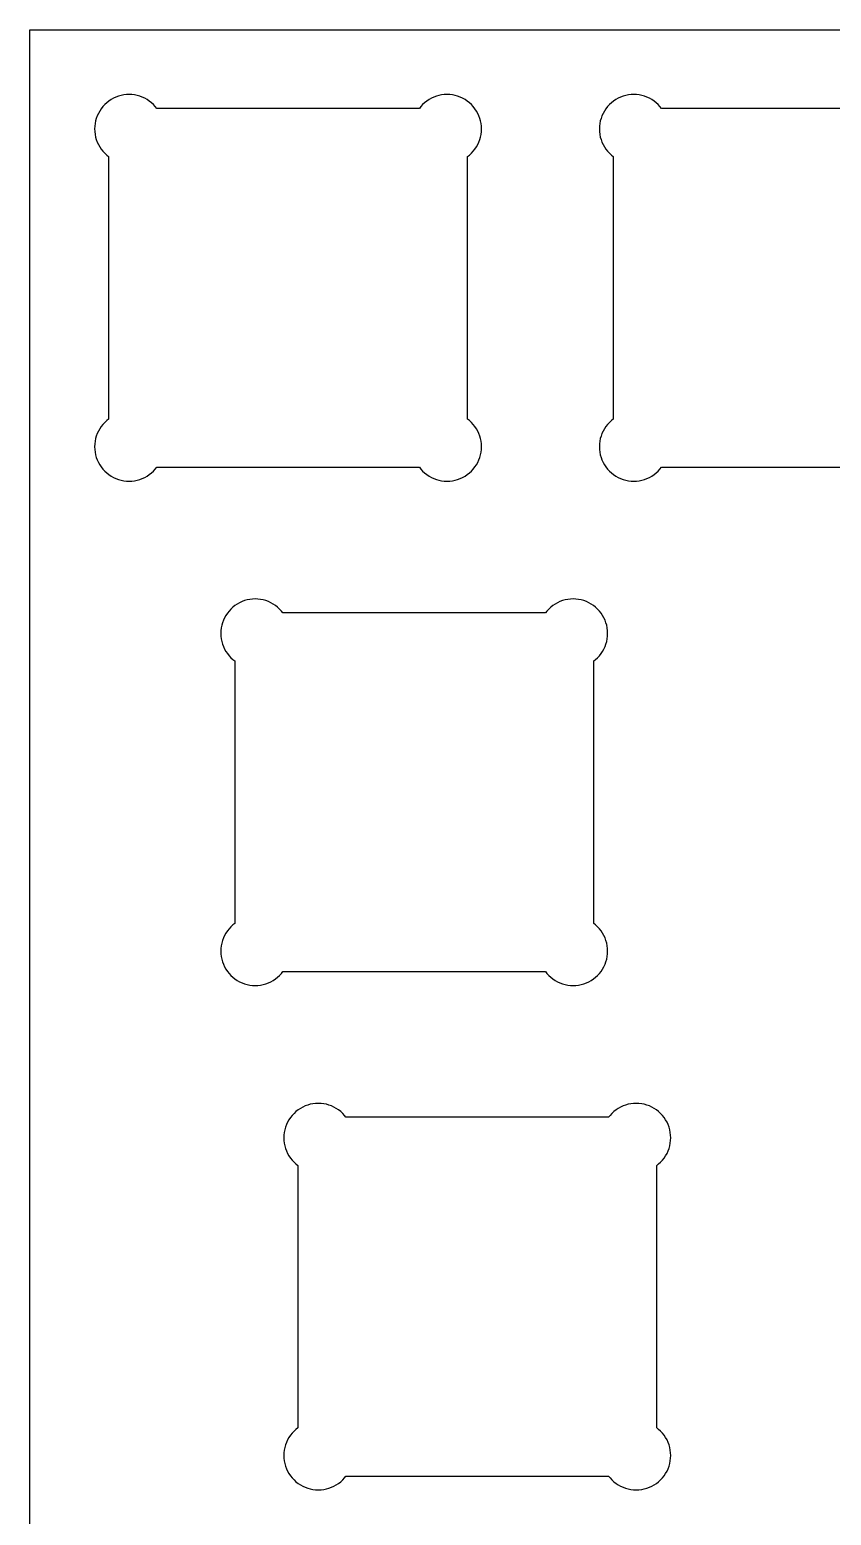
# Model space of a CAD drawing. Extents: x 0 to 286, y 0 to 96.
# Drawn here: x 0 to 30.3, y 39.8 to 95.9 of the extents above; entities that cross this region are included whole.
import ezdxf

# ---------------------------------------------------------------- set-up
doc = ezdxf.new("R2010")
doc.units = 0
doc.layers.get('0').update_dxf_attribs({"linetype": 'CONTINUOUS'})

msp = doc.modelspace()

# ---------------------------------------------------------------- linework, layer by layer
at = {"color": 0}
for p, q in [((0.01929, 95.9362), (286.218, 95.9362)), ((0.01929, 0.23702), (0.01929, 95.9362)), ((2.9242, 93.176), (2.84841, 93.1072)), ((3.00412, 93.2381), (2.9242, 93.176)), ((3.08956, 93.296), (3.00412, 93.2381)), ((3.17776, 93.3457), (3.08956, 93.296)), ((3.27146, 93.3884), (3.17776, 93.3457)), ((3.36655, 93.424), (3.27146, 93.3884)), ((3.46439, 93.4515), (3.36655, 93.424)), ((3.565, 93.4724), (3.46439, 93.4515)), ((3.66557, 93.4833), (3.565, 93.4724)), ((3.76756, 93.4875), (3.66557, 93.4833)), ((3.86955, 93.4833), (3.76756, 93.4875)), ((3.9715, 93.4724), (3.86955, 93.4833)), ((4.07211, 93.4515), (3.9715, 93.4724)), ((4.16994, 93.424), (4.07211, 93.4515)), ((4.26642, 93.3884), (4.16994, 93.424)), ((4.35875, 93.3457), (4.26642, 93.3884)), ((4.44832, 93.296), (4.35875, 93.3457)), ((4.53238, 93.2381), (4.44832, 93.296)), ((4.61229, 93.176), (4.53238, 93.2381)), ((4.6881, 93.1072), (4.61229, 93.176)), ((14.9242, 93.176), (14.8483, 93.1072)), ((15.0041, 93.2381), (14.9242, 93.176)), ((15.0895, 93.296), (15.0041, 93.2381)), ((15.1777, 93.3457), (15.0895, 93.296)), ((15.2714, 93.3884), (15.1777, 93.3457)), ((15.3665, 93.424), (15.2714, 93.3884)), ((15.4643, 93.4515), (15.3665, 93.424)), ((15.5649, 93.4724), (15.4643, 93.4515)), ((15.6656, 93.4833), (15.5649, 93.4724)), ((15.7675, 93.4875), (15.6656, 93.4833)), ((15.8695, 93.4833), (15.7675, 93.4875)), ((15.9714, 93.4724), (15.8695, 93.4833)), ((16.0721, 93.4515), (15.9714, 93.4724)), ((16.1699, 93.424), (16.0721, 93.4515)), ((16.2664, 93.3884), (16.1699, 93.424)), ((16.3587, 93.3457), (16.2664, 93.3884)), ((16.4483, 93.296), (16.3587, 93.3457)), ((16.5323, 93.2381), (16.4483, 93.296)), ((16.6122, 93.176), (16.5323, 93.2381)), ((16.688, 93.1072), (16.6122, 93.176)), ((21.9742, 93.176), (21.8984, 93.1072)), ((22.0541, 93.2381), (21.9742, 93.176)), ((22.1396, 93.296), (22.0541, 93.2381)), ((22.2278, 93.3457), (22.1396, 93.296)), ((22.3214, 93.3884), (22.2278, 93.3457)), ((22.4166, 93.424), (22.3214, 93.3884)), ((22.5144, 93.4515), (22.4166, 93.424)), ((22.615, 93.4724), (22.5144, 93.4515)), ((22.7156, 93.4833), (22.615, 93.4724)), ((22.8176, 93.4875), (22.7156, 93.4833)), ((22.9196, 93.4833), (22.8176, 93.4875)), ((23.0215, 93.4724), (22.9196, 93.4833)), ((23.1221, 93.4515), (23.0215, 93.4724)), ((23.2199, 93.424), (23.1221, 93.4515)), ((23.3164, 93.3884), (23.2199, 93.424)), ((23.4087, 93.3457), (23.3164, 93.3884)), ((23.4983, 93.296), (23.4087, 93.3457)), ((23.5824, 93.2381), (23.4983, 93.296)), ((23.6623, 93.176), (23.5824, 93.2381)), ((23.7381, 93.1072), (23.6623, 93.176)), ((2.53146, 92.589), (2.5039, 92.4913)), ((2.56728, 92.6842), (2.53146, 92.589)), ((2.61001, 92.7777), (2.56728, 92.6842)), ((2.65961, 92.8659), (2.61001, 92.7777)), ((2.71749, 92.9513), (2.65961, 92.8659)), ((2.7795, 93.0314), (2.71749, 92.9513)), ((2.84841, 93.1072), (2.7795, 93.0314)), ((4.757, 93.0314), (4.6881, 93.1072)), ((4.81072, 92.9626), (4.757, 93.0314)), ((14.7257, 92.9626), (4.81072, 92.9626)), ((14.7794, 93.0314), (14.7257, 92.9626)), ((14.8483, 93.1072), (14.7794, 93.0314)), ((16.7569, 93.0314), (16.688, 93.1072)), ((16.8203, 92.9513), (16.7569, 93.0314)), ((16.8768, 92.8659), (16.8203, 92.9513)), ((16.9265, 92.7777), (16.8768, 92.8659)), ((16.9692, 92.6842), (16.9265, 92.7777)), ((17.005, 92.589), (16.9692, 92.6842)), ((17.0326, 92.4913), (17.005, 92.589)), ((21.5815, 92.589), (21.5539, 92.4913)), ((21.6173, 92.6842), (21.5815, 92.589)), ((21.66, 92.7777), (21.6173, 92.6842)), ((21.7096, 92.8659), (21.66, 92.7777)), ((21.7675, 92.9513), (21.7096, 92.8659)), ((21.8295, 93.0314), (21.7675, 92.9513)), ((21.8984, 93.1072), (21.8295, 93.0314)), ((23.807, 93.0314), (23.7381, 93.1072)), ((23.8607, 92.9626), (23.807, 93.0314)), ((33.7757, 92.9626), (23.8607, 92.9626)), ((2.4722, 92.2898), (2.46807, 92.1879)), ((2.46807, 92.1879), (2.4722, 92.0859)), ((2.48322, 92.3907), (2.4722, 92.2898)), ((2.4722, 92.0859), (2.48322, 91.984)), ((2.5039, 92.4913), (2.48322, 92.3907)), ((17.0518, 92.3907), (17.0326, 92.4913)), ((17.0642, 92.2898), (17.0518, 92.3907)), ((17.0518, 91.984), (17.0642, 92.0859)), ((17.0684, 92.1879), (17.0642, 92.2898)), ((17.0642, 92.0859), (17.0684, 92.1879)), ((21.5222, 92.2898), (21.5181, 92.1879)), ((21.5181, 92.1879), (21.5222, 92.0859)), ((21.5332, 92.3907), (21.5222, 92.2898)), ((21.5222, 92.0859), (21.5332, 91.984)), ((21.5539, 92.4913), (21.5332, 92.3907)), ((2.48322, 91.984), (2.5039, 91.8834)), ((2.5039, 91.8834), (2.53146, 91.7857)), ((2.53146, 91.7857), (2.56728, 91.6891)), ((2.56728, 91.6891), (2.61001, 91.597)), ((2.61001, 91.597), (2.65961, 91.5074)), ((2.65961, 91.5074), (2.71749, 91.4231)), ((16.8203, 91.4231), (16.8768, 91.5074)), ((16.8768, 91.5074), (16.9265, 91.597)), ((16.9265, 91.597), (16.9692, 91.6891)), ((16.9692, 91.6891), (17.005, 91.7857)), ((17.005, 91.7857), (17.0326, 91.8834)), ((17.0326, 91.8834), (17.0518, 91.984)), ((21.5332, 91.984), (21.5539, 91.8834)), ((21.5539, 91.8834), (21.5815, 91.7857)), ((21.5815, 91.7857), (21.6173, 91.6891)), ((21.6173, 91.6891), (21.66, 91.597)), ((21.66, 91.597), (21.7096, 91.5074)), ((21.7096, 91.5074), (21.7675, 91.4231)), ((2.71749, 91.4231), (2.7795, 91.3433)), ((2.7795, 91.3433), (2.84841, 91.2675)), ((2.84841, 91.2675), (2.9242, 91.1987)), ((2.9242, 91.1987), (2.9931, 91.1447)), ((2.9931, 91.1447), (2.9931, 81.2299)), ((16.5433, 91.1447), (16.6122, 91.1987)), ((16.5433, 81.2299), (16.5433, 91.1447)), ((16.6122, 91.1987), (16.688, 91.2675)), ((16.688, 91.2675), (16.7569, 91.3433)), ((16.7569, 91.3433), (16.8203, 91.4231)), ((21.7675, 91.4231), (21.8295, 91.3433)), ((21.8295, 91.3433), (21.8984, 91.2675)), ((21.8984, 91.2675), (21.9742, 91.1987)), ((21.9742, 91.1987), (22.0431, 91.1447)), ((22.0431, 91.1447), (22.0431, 81.2299)), ((2.65961, 80.8662), (2.61001, 80.778)), ((2.71749, 80.9516), (2.65961, 80.8662)), ((2.7795, 81.0313), (2.71749, 80.9516)), ((2.84841, 81.1071), (2.7795, 81.0313)), ((2.9242, 81.1759), (2.84841, 81.1071)), ((2.9931, 81.2299), (2.9242, 81.1759)), ((16.6122, 81.1759), (16.5433, 81.2299)), ((16.688, 81.1071), (16.6122, 81.1759)), ((16.7569, 81.0313), (16.688, 81.1071)), ((16.8203, 80.9516), (16.7569, 81.0313)), ((16.8768, 80.8662), (16.8203, 80.9516)), ((16.9265, 80.778), (16.8768, 80.8662)), ((21.7096, 80.8662), (21.66, 80.778)), ((21.7675, 80.9516), (21.7096, 80.8662)), ((21.8295, 81.0313), (21.7675, 80.9516)), ((21.8984, 81.1071), (21.8295, 81.0313)), ((21.9742, 81.1759), (21.8984, 81.1071)), ((22.0431, 81.2299), (21.9742, 81.1759)), ((2.4722, 80.2901), (2.46807, 80.1882)), ((2.48322, 80.3906), (2.4722, 80.2901)), ((2.5039, 80.4912), (2.48322, 80.3906)), ((2.53146, 80.5889), (2.5039, 80.4912)), ((2.56728, 80.6842), (2.53146, 80.5889)), ((2.61001, 80.778), (2.56728, 80.6842)), ((16.9692, 80.6842), (16.9265, 80.778)), ((17.005, 80.5889), (16.9692, 80.6842)), ((17.0326, 80.4912), (17.005, 80.5889)), ((17.0518, 80.3906), (17.0326, 80.4912)), ((17.0642, 80.2901), (17.0518, 80.3906)), ((17.0684, 80.1882), (17.0642, 80.2901)), ((21.5222, 80.2901), (21.5181, 80.1882)), ((21.5332, 80.3906), (21.5222, 80.2901)), ((21.5539, 80.4912), (21.5332, 80.3906)), ((21.5815, 80.5889), (21.5539, 80.4912)), ((21.6173, 80.6842), (21.5815, 80.5889)), ((21.66, 80.778), (21.6173, 80.6842)), ((2.46807, 80.1882), (2.4722, 80.0862)), ((2.4722, 80.0862), (2.48322, 79.9842)), ((2.48322, 79.9842), (2.5039, 79.8834)), ((2.5039, 79.8834), (2.53146, 79.7856)), ((2.53146, 79.7856), (2.56728, 79.6893)), ((2.56728, 79.6893), (2.61001, 79.5969)), ((16.9265, 79.5969), (16.9692, 79.6893)), ((16.9692, 79.6893), (17.005, 79.7856)), ((17.005, 79.7856), (17.0326, 79.8834)), ((17.0326, 79.8834), (17.0518, 79.9842)), ((17.0518, 79.9842), (17.0642, 80.0862)), ((17.0642, 80.0862), (17.0684, 80.1882)), ((21.5181, 80.1882), (21.5222, 80.0862)), ((21.5222, 80.0862), (21.5332, 79.9842)), ((21.5332, 79.9842), (21.5539, 79.8834)), ((21.5539, 79.8834), (21.5815, 79.7856)), ((21.5815, 79.7856), (21.6173, 79.6893)), ((21.6173, 79.6893), (21.66, 79.5969)), ((2.61001, 79.5969), (2.65961, 79.5073)), ((2.65961, 79.5073), (2.71749, 79.4233)), ((2.71749, 79.4233), (2.7795, 79.3433)), ((2.7795, 79.3433), (2.84841, 79.2674)), ((2.84841, 79.2674), (2.9242, 79.1986)), ((2.9242, 79.1986), (3.00412, 79.1351)), ((3.00412, 79.1351), (3.08956, 79.0787)), ((4.44832, 79.0787), (4.53238, 79.1351)), ((4.53238, 79.1351), (4.61229, 79.1986)), ((4.61229, 79.1986), (4.6881, 79.2674)), ((4.6881, 79.2674), (4.757, 79.3433)), ((4.757, 79.3433), (4.81072, 79.412)), ((4.81072, 79.412), (14.7257, 79.412)), ((14.7257, 79.412), (14.7794, 79.3433)), ((14.7794, 79.3433), (14.8483, 79.2674)), ((14.8483, 79.2674), (14.9242, 79.1986)), ((14.9242, 79.1986), (15.0041, 79.1351)), ((15.0041, 79.1351), (15.0895, 79.0787)), ((16.4483, 79.0787), (16.5323, 79.1351)), ((16.5323, 79.1351), (16.6122, 79.1986)), ((16.6122, 79.1986), (16.688, 79.2674)), ((16.688, 79.2674), (16.7569, 79.3433)), ((16.7569, 79.3433), (16.8203, 79.4233)), ((16.8203, 79.4233), (16.8768, 79.5073)), ((16.8768, 79.5073), (16.9265, 79.5969)), ((21.66, 79.5969), (21.7096, 79.5073)), ((21.7096, 79.5073), (21.7675, 79.4233)), ((21.7675, 79.4233), (21.8295, 79.3433)), ((21.8295, 79.3433), (21.8984, 79.2674)), ((21.8984, 79.2674), (21.9742, 79.1986)), ((21.9742, 79.1986), (22.0541, 79.1351)), ((22.0541, 79.1351), (22.1396, 79.0787)), ((23.4983, 79.0787), (23.5824, 79.1351)), ((23.5824, 79.1351), (23.6623, 79.1986)), ((23.6623, 79.1986), (23.7381, 79.2674)), ((23.7381, 79.2674), (23.807, 79.3433)), ((23.807, 79.3433), (23.8607, 79.412)), ((23.8607, 79.412), (33.7757, 79.412)), ((3.08956, 79.0787), (3.17776, 79.0293)), ((3.17776, 79.0293), (3.27146, 78.9862)), ((3.27146, 78.9862), (3.36655, 78.9506)), ((3.36655, 78.9506), (3.46439, 78.9231)), ((3.46439, 78.9231), (3.565, 78.9037)), ((3.565, 78.9037), (3.66557, 78.8913)), ((3.66557, 78.8913), (3.76756, 78.8871)), ((3.76756, 78.8871), (3.86955, 78.8913)), ((3.86955, 78.8913), (3.9715, 78.9037)), ((3.9715, 78.9037), (4.07211, 78.9231)), ((4.07211, 78.9231), (4.16994, 78.9506)), ((4.16994, 78.9506), (4.26642, 78.9862)), ((4.26642, 78.9862), (4.35875, 79.0293)), ((4.35875, 79.0293), (4.44832, 79.0787)), ((15.0895, 79.0787), (15.1777, 79.0293)), ((15.1777, 79.0293), (15.2714, 78.9862)), ((15.2714, 78.9862), (15.3665, 78.9506)), ((15.3665, 78.9506), (15.4643, 78.9231)), ((15.4643, 78.9231), (15.5649, 78.9037)), ((15.5649, 78.9037), (15.6656, 78.8913)), ((15.6656, 78.8913), (15.7675, 78.8871)), ((15.7675, 78.8871), (15.8695, 78.8913)), ((15.8695, 78.8913), (15.9714, 78.9037)), ((15.9714, 78.9037), (16.0721, 78.9231)), ((16.0721, 78.9231), (16.1699, 78.9506)), ((16.1699, 78.9506), (16.2664, 78.9862)), ((16.2664, 78.9862), (16.3587, 79.0293)), ((16.3587, 79.0293), (16.4483, 79.0787)), ((22.1396, 79.0787), (22.2278, 79.0293)), ((22.2278, 79.0293), (22.3214, 78.9862)), ((22.3214, 78.9862), (22.4166, 78.9506)), ((22.4166, 78.9506), (22.5144, 78.9231)), ((22.5144, 78.9231), (22.615, 78.9037)), ((22.615, 78.9037), (22.7156, 78.8913)), ((22.7156, 78.8913), (22.8176, 78.8871)), ((22.8176, 78.8871), (22.9196, 78.8913)), ((22.9196, 78.8913), (23.0215, 78.9037)), ((23.0215, 78.9037), (23.1221, 78.9231)), ((23.1221, 78.9231), (23.2199, 78.9506)), ((23.2199, 78.9506), (23.3164, 78.9862)), ((23.3164, 78.9862), (23.4087, 79.0293)), ((23.4087, 79.0293), (23.4983, 79.0787)), ((7.68671, 74.126), (7.61227, 74.0572)), ((7.76661, 74.1881), (7.68671, 74.126)), ((7.85206, 74.246), (7.76661, 74.1881)), ((7.94025, 74.2957), (7.85206, 74.246)), ((8.03257, 74.3384), (7.94025, 74.2957)), ((8.12906, 74.374), (8.03257, 74.3384)), ((8.22688, 74.4015), (8.12906, 74.374)), ((8.3275, 74.4224), (8.22688, 74.4015)), ((8.42945, 74.4333), (8.3275, 74.4224)), ((8.53144, 74.4375), (8.42945, 74.4333)), ((8.63342, 74.4333), (8.53144, 74.4375)), ((8.734, 74.4224), (8.63342, 74.4333)), ((8.83324, 74.4015), (8.734, 74.4224)), ((8.93244, 74.374), (8.83324, 74.4015)), ((9.02751, 74.3384), (8.93244, 74.374)), ((9.12125, 74.2957), (9.02751, 74.3384)), ((9.20944, 74.246), (9.12125, 74.2957)), ((9.29488, 74.1881), (9.20944, 74.246)), ((9.37479, 74.126), (9.29488, 74.1881)), ((9.4506, 74.0572), (9.37479, 74.126)), ((19.6867, 74.126), (19.6123, 74.0572)), ((19.7666, 74.1881), (19.6867, 74.126)), ((19.852, 74.246), (19.7666, 74.1881)), ((19.9402, 74.2957), (19.852, 74.246)), ((20.0326, 74.3384), (19.9402, 74.2957)), ((20.129, 74.374), (20.0326, 74.3384)), ((20.2268, 74.4015), (20.129, 74.374)), ((20.3274, 74.4224), (20.2268, 74.4015)), ((20.4294, 74.4333), (20.3274, 74.4224)), ((20.5314, 74.4375), (20.4294, 74.4333)), ((20.6334, 74.4333), (20.5314, 74.4375)), ((20.7339, 74.4224), (20.6334, 74.4333)), ((20.8346, 74.4015), (20.7339, 74.4224)), ((20.9324, 74.374), (20.8346, 74.4015)), ((21.0275, 74.3384), (20.9324, 74.374)), ((21.1212, 74.2957), (21.0275, 74.3384)), ((21.2094, 74.246), (21.1212, 74.2957)), ((21.2948, 74.1881), (21.2094, 74.246)), ((21.3747, 74.126), (21.2948, 74.1881)), ((21.4505, 74.0572), (21.3747, 74.126)), ((7.29534, 73.539), (7.26641, 73.4413)), ((7.32977, 73.6342), (7.29534, 73.539)), ((7.37249, 73.7277), (7.32977, 73.6342)), ((7.4235, 73.8159), (7.37249, 73.7277)), ((7.47861, 73.9013), (7.4235, 73.8159)), ((7.542, 73.9814), (7.47861, 73.9013)), ((7.61227, 74.0572), (7.542, 73.9814)), ((9.5195, 73.9814), (9.4506, 74.0572)), ((9.57322, 73.9126), (9.5195, 73.9814)), ((19.4882, 73.9126), (9.57322, 73.9126)), ((19.5419, 73.9814), (19.4882, 73.9126)), ((19.6123, 74.0572), (19.5419, 73.9814)), ((21.5194, 73.9814), (21.4505, 74.0572)), ((21.5828, 73.9013), (21.5194, 73.9814)), ((21.6393, 73.8159), (21.5828, 73.9013)), ((21.689, 73.7277), (21.6393, 73.8159)), ((21.7317, 73.6342), (21.689, 73.7277)), ((21.7675, 73.539), (21.7317, 73.6342)), ((21.7951, 73.4413), (21.7675, 73.539)), ((7.2347, 73.2398), (7.23057, 73.1379)), ((7.23057, 73.1379), (7.2347, 73.0359)), ((7.24711, 73.3407), (7.2347, 73.2398)), ((7.2347, 73.0359), (7.24711, 72.934)), ((7.26641, 73.4413), (7.24711, 73.3407)), ((21.8143, 73.3407), (21.7951, 73.4413)), ((21.8267, 73.2398), (21.8143, 73.3407)), ((21.8143, 72.934), (21.8267, 73.0359)), ((21.8309, 73.1379), (21.8267, 73.2398)), ((21.8267, 73.0359), (21.8309, 73.1379)), ((7.24711, 72.934), (7.26641, 72.8334)), ((7.26641, 72.8334), (7.29534, 72.7357)), ((7.29534, 72.7357), (7.32977, 72.6391)), ((7.32977, 72.6391), (7.37249, 72.547)), ((7.37249, 72.547), (7.4235, 72.4574)), ((7.4235, 72.4574), (7.47861, 72.3731)), ((21.5828, 72.3731), (21.6393, 72.4574)), ((21.6393, 72.4574), (21.689, 72.547)), ((21.689, 72.547), (21.7317, 72.6391)), ((21.7317, 72.6391), (21.7675, 72.7357)), ((21.7675, 72.7357), (21.7951, 72.8334)), ((21.7951, 72.8334), (21.8143, 72.934)), ((7.47861, 72.3731), (7.542, 72.2933)), ((7.542, 72.2933), (7.61227, 72.2175)), ((7.61227, 72.2175), (7.68671, 72.1487)), ((7.68671, 72.1487), (7.75561, 72.0947)), ((7.75561, 72.0947), (7.75561, 62.1799)), ((21.3058, 72.0947), (21.3747, 72.1487)), ((21.3058, 62.1799), (21.3058, 72.0947)), ((21.3747, 72.1487), (21.4505, 72.2175)), ((21.4505, 72.2175), (21.5194, 72.2933)), ((21.5194, 72.2933), (21.5828, 72.3731)), ((7.37249, 61.728), (7.32977, 61.6342)), ((7.4235, 61.8162), (7.37249, 61.728)), ((7.47861, 61.9016), (7.4235, 61.8162)), ((7.542, 61.9813), (7.47861, 61.9016)), ((7.61227, 62.0571), (7.542, 61.9813)), ((7.68671, 62.1259), (7.61227, 62.0571)), ((7.75561, 62.1799), (7.68671, 62.1259)), ((21.3747, 62.1259), (21.3058, 62.1799)), ((21.4505, 62.0571), (21.3747, 62.1259)), ((21.5194, 61.9813), (21.4505, 62.0571)), ((21.5828, 61.9016), (21.5194, 61.9813)), ((21.6393, 61.8162), (21.5828, 61.9016)), ((21.689, 61.728), (21.6393, 61.8162)), ((21.7317, 61.6342), (21.689, 61.728)), ((7.2347, 61.2401), (7.23057, 61.1382)), ((7.24711, 61.3406), (7.2347, 61.2401)), ((7.26641, 61.4412), (7.24711, 61.3406)), ((7.29534, 61.5389), (7.26641, 61.4412)), ((7.32977, 61.6342), (7.29534, 61.5389)), ((21.7675, 61.5389), (21.7317, 61.6342)), ((21.7951, 61.4412), (21.7675, 61.5389)), ((21.8143, 61.3406), (21.7951, 61.4412)), ((21.8267, 61.2401), (21.8143, 61.3406)), ((21.8309, 61.1382), (21.8267, 61.2401)), ((7.23057, 61.1382), (7.2347, 61.0362)), ((7.2347, 61.0362), (7.24711, 60.9342)), ((7.24711, 60.9342), (7.26641, 60.8334)), ((7.26641, 60.8334), (7.29534, 60.7356)), ((7.29534, 60.7356), (7.32977, 60.6393)), ((7.32977, 60.6393), (7.37249, 60.5469)), ((21.689, 60.5469), (21.7317, 60.6393)), ((21.7317, 60.6393), (21.7675, 60.7356)), ((21.7675, 60.7356), (21.7951, 60.8334)), ((21.7951, 60.8334), (21.8143, 60.9342)), ((21.8143, 60.9342), (21.8267, 61.0362)), ((21.8267, 61.0362), (21.8309, 61.1382)), ((7.37249, 60.5469), (7.4235, 60.4573)), ((7.4235, 60.4573), (7.47861, 60.3733)), ((7.47861, 60.3733), (7.542, 60.2933)), ((7.542, 60.2933), (7.61227, 60.2174)), ((7.61227, 60.2174), (7.68671, 60.1486)), ((7.68671, 60.1486), (7.76661, 60.0851)), ((7.76661, 60.0851), (7.85206, 60.0287)), ((9.20944, 60.0287), (9.29488, 60.0851)), ((9.29488, 60.0851), (9.37479, 60.1486)), ((9.37479, 60.1486), (9.4506, 60.2174)), ((9.4506, 60.2174), (9.5195, 60.2933)), ((9.5195, 60.2933), (9.57322, 60.362)), ((9.57322, 60.362), (19.4882, 60.362)), ((19.4882, 60.362), (19.5419, 60.2933)), ((19.5419, 60.2933), (19.6123, 60.2174)), ((19.6123, 60.2174), (19.6867, 60.1486)), ((19.6867, 60.1486), (19.7666, 60.0851)), ((19.7666, 60.0851), (19.852, 60.0287)), ((21.2094, 60.0287), (21.2948, 60.0851)), ((21.2948, 60.0851), (21.3747, 60.1486)), ((21.3747, 60.1486), (21.4505, 60.2174)), ((21.4505, 60.2174), (21.5194, 60.2933)), ((21.5194, 60.2933), (21.5828, 60.3733)), ((21.5828, 60.3733), (21.6393, 60.4573)), ((21.6393, 60.4573), (21.689, 60.5469)), ((7.85206, 60.0287), (7.94025, 59.9793)), ((7.94025, 59.9793), (8.03257, 59.9362)), ((8.03257, 59.9362), (8.12906, 59.9006)), ((8.12906, 59.9006), (8.22688, 59.8731)), ((8.22688, 59.8731), (8.3275, 59.8537)), ((8.3275, 59.8537), (8.42945, 59.8413)), ((8.42945, 59.8413), (8.53144, 59.8371)), ((8.53144, 59.8371), (8.63342, 59.8413)), ((8.63342, 59.8413), (8.734, 59.8537)), ((8.734, 59.8537), (8.83324, 59.8731)), ((8.83324, 59.8731), (8.93244, 59.9006)), ((8.93244, 59.9006), (9.02751, 59.9362)), ((9.02751, 59.9362), (9.12125, 59.9793)), ((9.12125, 59.9793), (9.20944, 60.0287)), ((19.852, 60.0287), (19.9402, 59.9793)), ((19.9402, 59.9793), (20.0326, 59.9362)), ((20.0326, 59.9362), (20.129, 59.9006)), ((20.129, 59.9006), (20.2268, 59.8731)), ((20.2268, 59.8731), (20.3274, 59.8537)), ((20.3274, 59.8537), (20.4294, 59.8413)), ((20.4294, 59.8413), (20.5314, 59.8371)), ((20.5314, 59.8371), (20.6334, 59.8413)), ((20.6334, 59.8413), (20.7339, 59.8537)), ((20.7339, 59.8537), (20.8346, 59.8731)), ((20.8346, 59.8731), (20.9324, 59.9006)), ((20.9324, 59.9006), (21.0275, 59.9362)), ((21.0275, 59.9362), (21.1212, 59.9793)), ((21.1212, 59.9793), (21.2094, 60.0287)), ((9.99352, 55.0072), (9.92325, 54.9314)), ((10.068, 55.076), (9.99352, 55.0072)), ((10.1479, 55.1381), (10.068, 55.076)), ((10.2333, 55.196), (10.1479, 55.1381)), ((10.3215, 55.2457), (10.2333, 55.196)), ((10.4152, 55.2884), (10.3215, 55.2457)), ((10.5103, 55.324), (10.4152, 55.2884)), ((10.6095, 55.3515), (10.5103, 55.324)), ((10.7087, 55.3724), (10.6095, 55.3515)), ((10.8093, 55.3833), (10.7087, 55.3724)), ((10.9113, 55.3875), (10.8093, 55.3833)), ((11.0133, 55.3833), (10.9113, 55.3875)), ((11.1153, 55.3724), (11.0133, 55.3833)), ((11.2159, 55.3515), (11.1153, 55.3724)), ((11.3137, 55.324), (11.2159, 55.3515)), ((11.4102, 55.2884), (11.3137, 55.324)), ((11.5025, 55.2457), (11.4102, 55.2884)), ((11.5907, 55.196), (11.5025, 55.2457)), ((11.6761, 55.1381), (11.5907, 55.196)), ((11.756, 55.076), (11.6761, 55.1381)), ((11.8305, 55.0072), (11.756, 55.076)), ((11.9007, 54.9314), (11.8305, 55.0072)), ((21.9935, 55.0072), (21.9232, 54.9314)), ((22.0679, 55.076), (21.9935, 55.0072)), ((22.1478, 55.1381), (22.0679, 55.076)), ((22.2333, 55.196), (22.1478, 55.1381)), ((22.3214, 55.2457), (22.2333, 55.196)), ((22.4152, 55.2884), (22.3214, 55.2457)), ((22.5103, 55.324), (22.4152, 55.2884)), ((22.6095, 55.3515), (22.5103, 55.324)), ((22.7087, 55.3724), (22.6095, 55.3515)), ((22.8093, 55.3833), (22.7087, 55.3724)), ((22.9113, 55.3875), (22.8093, 55.3833)), ((23.0132, 55.3833), (22.9113, 55.3875)), ((23.1152, 55.3724), (23.0132, 55.3833)), ((23.2158, 55.3515), (23.1152, 55.3724)), ((23.3136, 55.324), (23.2158, 55.3515)), ((23.4101, 55.2884), (23.3136, 55.324)), ((23.5024, 55.2457), (23.4101, 55.2884)), ((23.5906, 55.196), (23.5024, 55.2457)), ((23.6761, 55.1381), (23.5906, 55.196)), ((23.756, 55.076), (23.6761, 55.1381)), ((23.8304, 55.0072), (23.756, 55.076)), ((23.9007, 54.9314), (23.8304, 55.0072)), ((9.67659, 54.489), (9.64766, 54.3913)), ((9.71102, 54.5842), (9.67659, 54.489)), ((9.75374, 54.6777), (9.71102, 54.5842)), ((9.80338, 54.7659), (9.75374, 54.6777)), ((9.85986, 54.8513), (9.80338, 54.7659)), ((9.92325, 54.9314), (9.85986, 54.8513)), ((11.9545, 54.8626), (11.9007, 54.9314)), ((21.8695, 54.8626), (11.9545, 54.8626)), ((21.9232, 54.9314), (21.8695, 54.8626)), ((23.9641, 54.8513), (23.9007, 54.9314)), ((24.0206, 54.7659), (23.9641, 54.8513)), ((24.0716, 54.6777), (24.0206, 54.7659)), ((24.1129, 54.5842), (24.0716, 54.6777)), ((24.1487, 54.489), (24.1129, 54.5842)), ((24.1763, 54.3913), (24.1487, 54.489)), ((9.61595, 54.1898), (9.61182, 54.0879)), ((9.61182, 54.0879), (9.61595, 53.9859)), ((9.62836, 54.2907), (9.61595, 54.1898)), ((9.61595, 53.9859), (9.62836, 53.884)), ((9.64766, 54.3913), (9.62836, 54.2907)), ((9.62836, 53.884), (9.64766, 53.7834)), ((24.1956, 54.2907), (24.1763, 54.3913)), ((24.1763, 53.7834), (24.1956, 53.884)), ((24.208, 54.1898), (24.1956, 54.2907)), ((24.1956, 53.884), (24.208, 53.9859)), ((24.2121, 54.0879), (24.208, 54.1898)), ((24.208, 53.9859), (24.2121, 54.0879)), ((9.64766, 53.7834), (9.67659, 53.6857)), ((9.67659, 53.6857), (9.71102, 53.5891)), ((9.71102, 53.5891), (9.75374, 53.497)), ((9.75374, 53.497), (9.80338, 53.4074)), ((9.80338, 53.4074), (9.85986, 53.3231)), ((9.85986, 53.3231), (9.92325, 53.2433)), ((23.9007, 53.2433), (23.9641, 53.3231)), ((23.9641, 53.3231), (24.0206, 53.4074)), ((24.0206, 53.4074), (24.0716, 53.497)), ((24.0716, 53.497), (24.1129, 53.5891)), ((24.1129, 53.5891), (24.1487, 53.6857)), ((24.1487, 53.6857), (24.1763, 53.7834)), ((9.92325, 53.2433), (9.99352, 53.1675)), ((9.99352, 53.1675), (10.068, 53.0987)), ((10.068, 53.0987), (10.1369, 53.0447)), ((10.1369, 53.0447), (10.1369, 43.1299)), ((23.6871, 53.0447), (23.756, 53.0987)), ((23.6871, 43.1299), (23.6871, 53.0447)), ((23.756, 53.0987), (23.8304, 53.1675)), ((23.8304, 53.1675), (23.9007, 53.2433)), ((9.75374, 42.678), (9.71102, 42.5842)), ((9.80338, 42.7662), (9.75374, 42.678)), ((9.85986, 42.8516), (9.80338, 42.7662)), ((9.92325, 42.9313), (9.85986, 42.8516)), ((9.99352, 43.0071), (9.92325, 42.9313)), ((10.068, 43.0759), (9.99352, 43.0071)), ((10.1369, 43.1299), (10.068, 43.0759)), ((23.756, 43.0759), (23.6871, 43.1299)), ((23.8304, 43.0071), (23.756, 43.0759)), ((23.9007, 42.9313), (23.8304, 43.0071)), ((23.9641, 42.8516), (23.9007, 42.9313)), ((24.0206, 42.7662), (23.9641, 42.8516)), ((24.0716, 42.678), (24.0206, 42.7662)), ((24.1129, 42.5842), (24.0716, 42.678)), ((9.61595, 42.1901), (9.61182, 42.0882)), ((9.61182, 42.0882), (9.61595, 41.9862)), ((9.62836, 42.2906), (9.61595, 42.1901)), ((9.64766, 42.3912), (9.62836, 42.2906)), ((9.67659, 42.4889), (9.64766, 42.3912)), ((9.71102, 42.5842), (9.67659, 42.4889)), ((24.1487, 42.4889), (24.1129, 42.5842)), ((24.1763, 42.3912), (24.1487, 42.4889)), ((24.1956, 42.2906), (24.1763, 42.3912)), ((24.208, 42.1901), (24.1956, 42.2906)), ((24.2121, 42.0882), (24.208, 42.1901)), ((24.208, 41.9862), (24.2121, 42.0882)), ((9.61595, 41.9862), (9.62836, 41.8842)), ((9.62836, 41.8842), (9.64766, 41.7834)), ((9.64766, 41.7834), (9.67659, 41.6856)), ((9.67659, 41.6856), (9.71102, 41.5893)), ((9.71102, 41.5893), (9.75374, 41.4969)), ((24.0716, 41.4969), (24.1129, 41.5893)), ((24.1129, 41.5893), (24.1487, 41.6856)), ((24.1487, 41.6856), (24.1763, 41.7834)), ((24.1763, 41.7834), (24.1956, 41.8842)), ((24.1956, 41.8842), (24.208, 41.9862)), ((9.75374, 41.4969), (9.80338, 41.4073)), ((9.80338, 41.4073), (9.85986, 41.3233)), ((9.85986, 41.3233), (9.92325, 41.2433)), ((9.92325, 41.2433), (9.99352, 41.1674)), ((9.99352, 41.1674), (10.068, 41.0986)), ((10.068, 41.0986), (10.1479, 41.0351)), ((10.1479, 41.0351), (10.2333, 40.9787)), ((10.2333, 40.9787), (10.3215, 40.9293)), ((11.5025, 40.9293), (11.5907, 40.9787)), ((11.5907, 40.9787), (11.6761, 41.0351)), ((11.6761, 41.0351), (11.756, 41.0986)), ((11.756, 41.0986), (11.8305, 41.1674)), ((11.8305, 41.1674), (11.9007, 41.2433)), ((11.9007, 41.2433), (11.9545, 41.312)), ((11.9545, 41.312), (21.8695, 41.312)), ((21.8695, 41.312), (21.9232, 41.2433)), ((21.9232, 41.2433), (21.9935, 41.1674)), ((21.9935, 41.1674), (22.0679, 41.0986)), ((22.0679, 41.0986), (22.1478, 41.0351)), ((22.1478, 41.0351), (22.2333, 40.9787)), ((22.2333, 40.9787), (22.3214, 40.9293)), ((23.5024, 40.9293), (23.5906, 40.9787)), ((23.5906, 40.9787), (23.6761, 41.0351)), ((23.6761, 41.0351), (23.756, 41.0986)), ((23.756, 41.0986), (23.8304, 41.1674)), ((23.8304, 41.1674), (23.9007, 41.2433)), ((23.9007, 41.2433), (23.9641, 41.3233)), ((23.9641, 41.3233), (24.0206, 41.4073)), ((24.0206, 41.4073), (24.0716, 41.4969)), ((10.3215, 40.9293), (10.4152, 40.8862)), ((10.4152, 40.8862), (10.5103, 40.8506)), ((10.5103, 40.8506), (10.6095, 40.8231)), ((10.6095, 40.8231), (10.7087, 40.8037)), ((10.7087, 40.8037), (10.8093, 40.7913)), ((10.8093, 40.7913), (10.9113, 40.7871)), ((10.9113, 40.7871), (11.0133, 40.7913)), ((11.0133, 40.7913), (11.1153, 40.8037)), ((11.1153, 40.8037), (11.2159, 40.8231)), ((11.2159, 40.8231), (11.3137, 40.8506)), ((11.3137, 40.8506), (11.4102, 40.8862)), ((11.4102, 40.8862), (11.5025, 40.9293)), ((22.3214, 40.9293), (22.4152, 40.8862)), ((22.4152, 40.8862), (22.5103, 40.8506)), ((22.5103, 40.8506), (22.6095, 40.8231)), ((22.6095, 40.8231), (22.7087, 40.8037)), ((22.7087, 40.8037), (22.8093, 40.7913)), ((22.8093, 40.7913), (22.9113, 40.7871)), ((22.9113, 40.7871), (23.0132, 40.7913)), ((23.0132, 40.7913), (23.1152, 40.8037)), ((23.1152, 40.8037), (23.2158, 40.8231)), ((23.2158, 40.8231), (23.3136, 40.8506)), ((23.3136, 40.8506), (23.4101, 40.8862)), ((23.4101, 40.8862), (23.5024, 40.9293))]:
    msp.add_line(p, q, dxfattribs=at)

doc.saveas('drawing.dxf')
